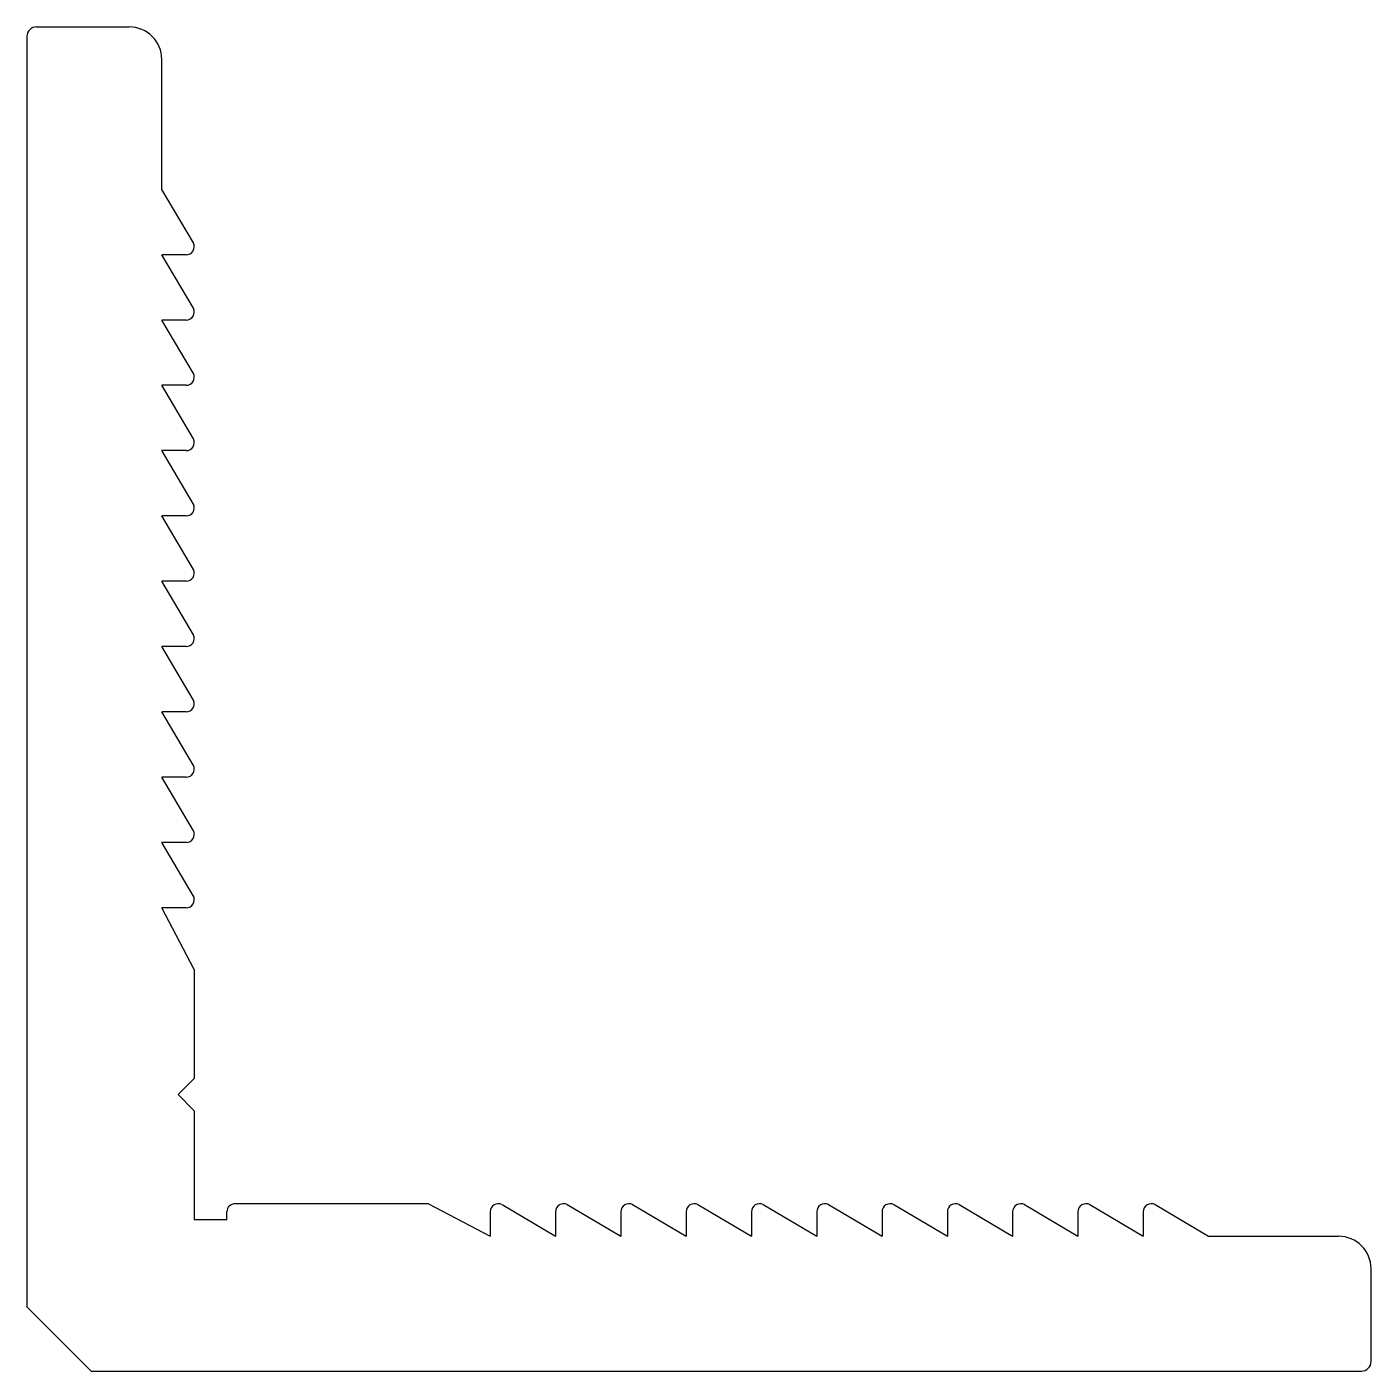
# Model space of a CAD drawing. Extents: x 1916.7 to 1958, y 1969.4 to 2010.8.
import ezdxf

# ---------------------------------------------------------------- set-up
doc = ezdxf.new("R2010")
doc.units = 0
doc.layers.get('0').update_dxf_attribs({"linetype": 'CONTINUOUS'})

msp = doc.modelspace()

# ---------------------------------------------------------------- linework, layer by layer
for p, q in [((1916.973, 2010.776), (1919.823, 2010.776)), ((1916.673, 2010.476), (1916.673, 1971.396)), ((1920.823, 2005.776), (1920.823, 2009.776)), ((1921.796, 2004.129), (1920.823, 2005.776)), ((1921.796, 2002.12), (1920.823, 2003.767)), ((1921.573, 2003.767), (1920.823, 2003.767)), ((1921.796, 2000.111), (1920.823, 2001.758)), ((1921.573, 2001.758), (1920.823, 2001.758)), ((1921.796, 1998.102), (1920.823, 1999.749)), ((1921.573, 1999.749), (1920.823, 1999.749)), ((1921.796, 1996.093), (1920.823, 1997.74)), ((1921.573, 1997.74), (1920.823, 1997.74)), ((1921.796, 1994.084), (1920.823, 1995.731)), ((1921.573, 1995.731), (1920.823, 1995.731)), ((1921.796, 1992.075), (1920.823, 1993.722)), ((1921.573, 1993.722), (1920.823, 1993.722)), ((1921.796, 1990.065), (1920.823, 1991.713)), ((1921.573, 1991.713), (1920.823, 1991.713)), ((1921.796, 1988.056), (1920.823, 1989.704)), ((1921.573, 1989.704), (1920.823, 1989.704)), ((1921.796, 1986.047), (1920.823, 1987.695)), ((1921.573, 1987.695), (1920.823, 1987.695)), ((1921.796, 1984.038), (1920.823, 1985.686)), ((1921.573, 1985.686), (1920.823, 1985.686)), ((1921.823, 1981.778), (1920.823, 1983.677)), ((1921.573, 1983.677), (1920.823, 1983.677)), ((1921.823, 1981.778), (1921.823, 1978.427)), ((1921.323, 1977.927), (1921.823, 1978.427)), ((1921.323, 1977.927), (1921.823, 1977.427)), ((1921.823, 1977.427), (1921.823, 1974.076)), ((1922.826, 1974.076), (1922.826, 1974.322)), ((1929.028, 1974.572), (1923.076, 1974.572)), ((1929.028, 1974.572), (1930.927, 1973.572)), ((1930.927, 1974.322), (1930.927, 1973.572)), ((1931.289, 1974.546), (1932.936, 1973.572)), ((1932.936, 1974.322), (1932.936, 1973.572)), ((1933.298, 1974.546), (1934.945, 1973.572)), ((1934.945, 1974.322), (1934.945, 1973.572)), ((1935.307, 1974.546), (1936.954, 1973.572)), ((1936.954, 1974.322), (1936.954, 1973.572)), ((1937.316, 1974.546), (1938.963, 1973.572)), ((1938.963, 1974.322), (1938.963, 1973.572)), ((1939.325, 1974.546), (1940.972, 1973.572)), ((1940.972, 1974.322), (1940.972, 1973.572)), ((1941.334, 1974.546), (1942.981, 1973.572)), ((1942.981, 1974.322), (1942.981, 1973.572)), ((1943.343, 1974.546), (1944.99, 1973.572)), ((1944.99, 1974.322), (1944.99, 1973.572)), ((1945.352, 1974.546), (1946.999, 1973.572)), ((1946.999, 1974.322), (1946.999, 1973.572)), ((1947.361, 1974.546), (1949.008, 1973.572)), ((1949.008, 1974.322), (1949.008, 1973.572)), ((1949.37, 1974.546), (1951.017, 1973.572)), ((1951.017, 1974.322), (1951.017, 1973.572)), ((1951.379, 1974.546), (1953.026, 1973.572)), ((1922.826, 1974.076), (1921.823, 1974.076)), ((1953.026, 1973.572), (1957.026, 1973.572)), ((1958.026, 1969.722), (1958.026, 1972.572)), ((1916.673, 1971.396), (1918.646, 1969.422)), ((1918.646, 1969.422), (1957.726, 1969.422))]:
    msp.add_line(p, q)
for centre, radius, start, end in [((1916.973, 2010.476), 0.3, 90, 180), ((1919.823, 2009.776), 1, 0, 90), ((1921.573, 2004.017), 0.25, 270, 26.5651), ((1921.573, 2002.008), 0.25, 270, 26.5651), ((1921.573, 1999.999), 0.25, 270, 26.5651), ((1921.573, 1997.99), 0.25, 270, 26.5651), ((1921.573, 1995.981), 0.25, 270, 26.5651), ((1921.573, 1993.972), 0.25, 270, 26.5651), ((1921.573, 1991.963), 0.25, 270, 26.5651), ((1921.573, 1989.954), 0.25, 270, 26.5651), ((1921.573, 1987.945), 0.25, 270, 26.5651), ((1921.573, 1985.936), 0.25, 270, 26.5651), ((1921.573, 1983.927), 0.25, 270, 26.5651), ((1923.076, 1974.322), 0.25, 90, 180), ((1931.177, 1974.322), 0.25, 63.4349, 180), ((1933.186, 1974.322), 0.25, 63.4349, 180), ((1935.195, 1974.322), 0.25, 63.4349, 180), ((1937.204, 1974.322), 0.25, 63.4349, 180), ((1939.213, 1974.322), 0.25, 63.4349, 180), ((1941.222, 1974.322), 0.25, 63.4349, 180), ((1943.231, 1974.322), 0.25, 63.4349, 180), ((1945.24, 1974.322), 0.25, 63.4349, 180), ((1947.249, 1974.322), 0.25, 63.4349, 180), ((1949.258, 1974.322), 0.25, 63.4349, 180), ((1951.267, 1974.322), 0.25, 63.4349, 180), ((1957.026, 1972.572), 1, 0, 90), ((1957.726, 1969.722), 0.3, 270, 360)]:
    msp.add_arc(centre, radius, start, end)

doc.saveas('drawing.dxf')
